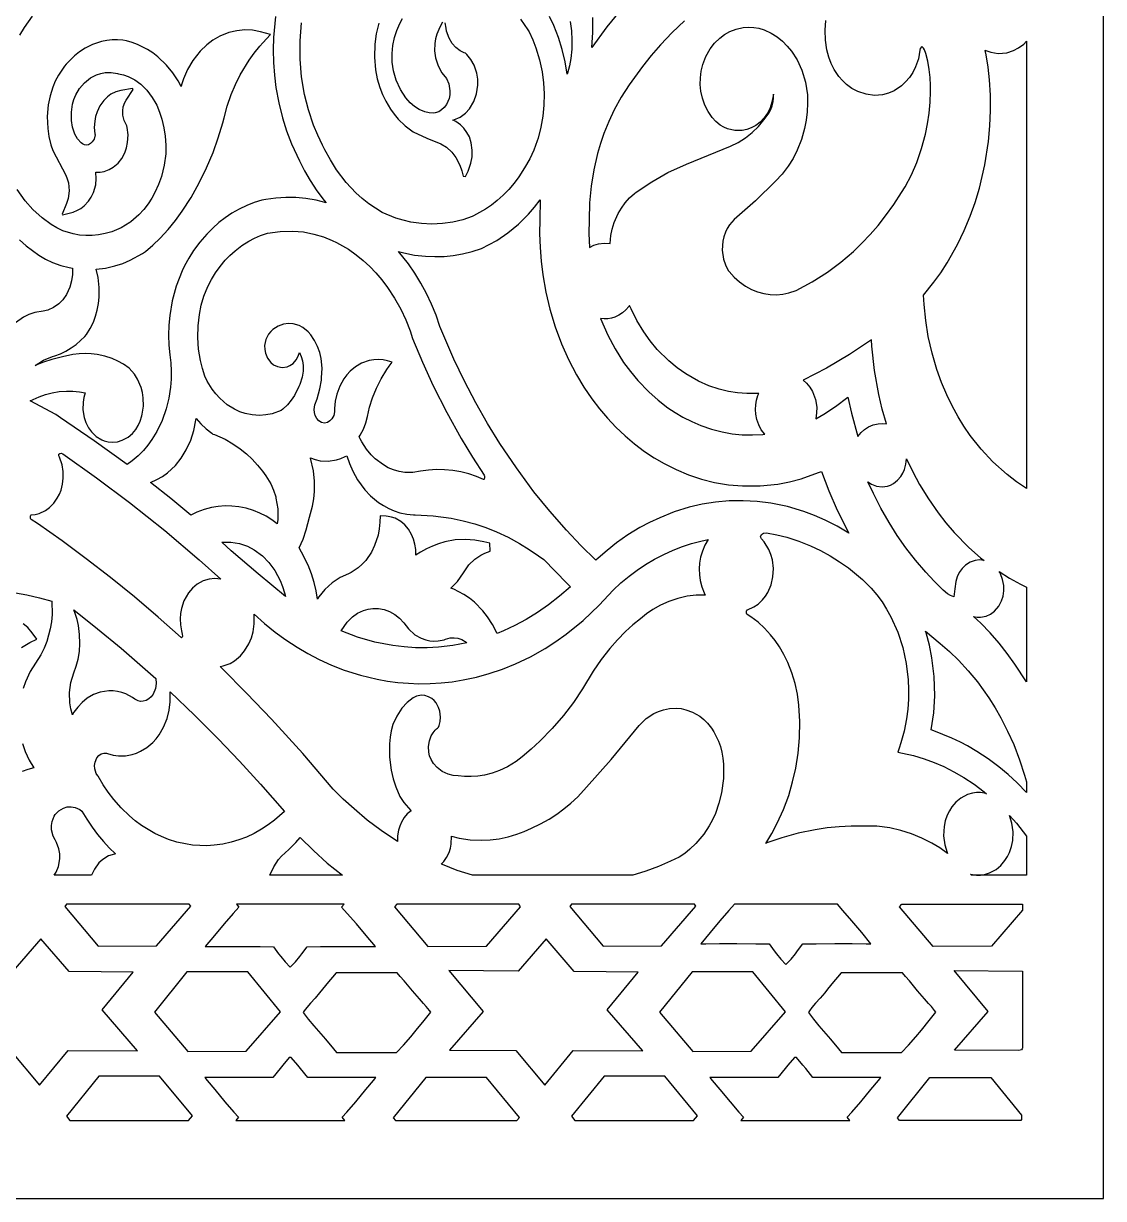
# Model space of a CAD drawing. Extents: x -629 to 1, y 0 to 2050.
# Drawn here: x -344 to 1.4, y 0 to 376 of the extents above; entities that cross this region are included whole.
import ezdxf

# ---------------------------------------------------------------- set-up
doc = ezdxf.new("R2010")
doc.units = 0
doc.layers.add('Default_Layer', color=1, linetype='CONTINUOUS')

msp = doc.modelspace()

# ---------------------------------------------------------------- linework, layer by layer
at = {"layer": 'Default_Layer'}
for points in [[(-628.58, 0), (1.42, 0), (1.42, 2050), (-628.58, 2050), (-628.58, 0)], [(-23.19, 370.27), (-23.19, 227.23), (-26.37, 229.33), (-29.4, 231.62), (-33.92, 235.67), (-37.7, 239.72), (-41.2, 244.18), (-43.2, 247.09), (-45.04, 250.08), (-46.97, 253.59), (-48.71, 257.17), (-50.38, 261.15), (-51.84, 265.21), (-53.39, 270.49), (-54.6, 275.84), (-55.42, 280.95), (-55.94, 286.1), (-56.11, 289.02), (-52.79, 293.16), (-50.61, 296.22), (-48.58, 299.36), (-45.25, 305.29), (-43.11, 309.74), (-41.23, 314.29), (-39.64, 318.74), (-38.28, 323.26), (-36.54, 330.71), (-35.38, 338.26), (-34.93, 343.18), (-34.71, 348.1), (-34.73, 353.04), (-34.99, 357.96), (-35.41, 361.96), (-36.13, 365.92), (-36.47, 367.37), (-36.49, 367.45), (-34.66, 366.78), (-32.22, 366.41), (-30.85, 366.44), (-29.5, 366.64), (-27.34, 367.34), (-25.75, 368.17), (-24.1, 369.4), (-23.19, 370.27)], [(-80.02, 212.89), (-83.74, 215.11), (-87.61, 217.09), (-90.95, 218.56), (-94.37, 219.84), (-99.58, 221.39), (-104.92, 222.5), (-109.34, 223.05), (-113.79, 223.29), (-118.24, 223.21), (-122.68, 222.81), (-126.92, 222.13), (-131.11, 221.16), (-135.88, 219.68), (-140.51, 217.85), (-143.72, 216.33), (-146.84, 214.66), (-150.67, 212.31), (-154.33, 209.75), (-157.32, 207.38), (-160.18, 204.89), (-160.88, 204.24), (-165.71, 208.98), (-170.36, 213.88), (-175.67, 219.92), (-180.71, 226.15), (-186.34, 233.75), (-191.6, 241.58), (-195.57, 248.03), (-199.31, 254.61), (-202.93, 261.52), (-206.29, 268.53), (-210.79, 278.99), (-212.04, 282.62), (-213.48, 286.18), (-215.09, 289.6), (-216.88, 292.94), (-218.79, 296.07), (-220.88, 299.1), (-224, 303), (-222.36, 302.57), (-218.92, 301.89), (-215.43, 301.49), (-212.45, 301.38), (-209.47, 301.47), (-206.51, 301.78), (-203.58, 302.29), (-200.51, 303.05), (-197.5, 304.03), (-195, 305.22), (-192.59, 306.58), (-189.03, 308.98), (-185.64, 311.78), (-182.41, 315), (-180.49, 317.22), (-178.71, 319.54), (-178.87, 313.19), (-178.92, 308.77), (-178.77, 304.34), (-178.43, 299.93), (-177.88, 295.53), (-176.91, 290.01), (-175.62, 284.54), (-173.93, 278.94), (-171.88, 273.43), (-169.66, 268.44), (-167.12, 263.58), (-164.75, 259.65), (-162.16, 255.83), (-159.77, 252.71), (-157.22, 249.69), (-154.48, 246.78), (-151.56, 244.01), (-148.55, 241.45), (-145.39, 239.07), (-142.3, 237.02), (-139.09, 235.14), (-135.27, 233.23), (-131.3, 231.58), (-127.17, 230.2), (-122.93, 229.14), (-118.51, 228.39), (-114.03, 227.99), (-108.37, 228.01), (-102.76, 228.6), (-98.98, 229.32), (-95.27, 230.29), (-89.71, 232.26), (-88.75, 232.66), (-86.4, 226.4), (-83.72, 220.25), (-80.02, 212.89)], [(-243.84, 305.92), (-240.05, 303.73), (-237.61, 302), (-235.3, 300.12), (-233.24, 298.21), (-231.3, 296.2), (-229.36, 293.91), (-227.55, 291.53), (-225.31, 288.12), (-223.33, 284.56), (-221.71, 281.13), (-220.32, 277.62), (-219.51, 275.22), (-216.33, 267.59), (-212.9, 260.06), (-208.62, 251.55), (-203.99, 243.21), (-200.4, 237.25), (-196.61, 231.4), (-196.5, 231.15), (-196.49, 230.51), (-196.59, 230.25), (-196.69, 230.12), (-196.76, 230.07), (-196.78, 230.06), (-196.8, 230.06), (-199.11, 231.04), (-201.49, 231.85), (-204.08, 232.52), (-206.71, 232.98), (-209.29, 233.21), (-211.87, 233.24), (-214.45, 233.07), (-217.01, 232.69), (-219.48, 232.31), (-221.98, 232.34), (-223.83, 232.63), (-225.61, 233.15), (-227.29, 233.85), (-228.88, 234.72), (-231.45, 236.65), (-232.75, 237.93), (-234.26, 239.75), (-235.79, 242.12), (-236.3, 243.07), (-236.63, 243.75), (-236.28, 244.3), (-235.27, 246.18), (-234.5, 248.17), (-233.97, 250.22), (-233.28, 253.21), (-232.36, 256.16), (-231.12, 259.28), (-229.61, 262.3), (-227.77, 265.29), (-227.02, 266.33), (-226.08, 267.59), (-227.59, 268.03), (-228.97, 268.32), (-230.39, 268.45), (-231.92, 268.4), (-233.42, 268.14), (-235.91, 267.25), (-237.81, 266.12), (-239.46, 264.73), (-240.53, 263.57), (-241.47, 262.3), (-242.8, 259.93), (-243.75, 257.35), (-244.24, 255.1), (-244.47, 252.81), (-244.48, 251.7), (-244.76, 250.59), (-245.35, 249.47), (-245.97, 248.8), (-246.71, 248.34), (-247.68, 248.12), (-248.68, 248.32), (-249.5, 248.83), (-250.14, 249.54), (-250.66, 250.52), (-250.93, 251.47), (-251.02, 252.44), (-250.83, 253.95), (-250.04, 255.89), (-249.14, 259.09), (-248.7, 261.85), (-248.63, 262.63), (-248.45, 265.7), (-248.77, 268.76), (-249.24, 270.71), (-249.93, 272.6), (-250.88, 274.49), (-251.13, 274.91), (-252.1, 276.39), (-252.93, 277.32), (-254.6, 278.66), (-255.82, 279.29), (-257.67, 279.83), (-259.24, 279.93), (-260.81, 279.72), (-262.5, 279.13), (-264.24, 278.03), (-264.88, 277.47), (-265.62, 276.57), (-266.47, 274.87), (-266.84, 272.93), (-266.81, 271.69), (-266.58, 270.46), (-265.9, 268.84), (-264.9, 267.53), (-264.03, 266.8), (-262.74, 266.17), (-261.2, 265.91), (-259.66, 266.15), (-258.74, 266.54), (-257.76, 267.21), (-256.75, 268.34), (-256.18, 269.33), (-255.78, 270.38), (-255.69, 270.74), (-255.12, 269.37), (-254.75, 267.99), (-254.54, 266.58), (-254.52, 264.69), (-254.79, 262.81), (-255.6, 260.45), (-255.91, 259.85), (-257.31, 256.93), (-258.33, 255.41), (-259.51, 253.99), (-260.99, 252.6), (-261.59, 252.14), (-264.48, 251.11), (-266.46, 250.72), (-268.48, 250.57), (-270.78, 250.72), (-273.03, 251.18), (-274.78, 251.77), (-276.45, 252.54), (-278.81, 254), (-281.22, 256.1), (-282.49, 257.5), (-283.63, 259.01), (-285.18, 261.57), (-285.92, 263.09), (-286.74, 265.59), (-287.37, 268.13), (-287.98, 271.78), (-288.23, 275.47), (-288.14, 279.2), (-287.7, 282.91), (-287.1, 285.83), (-286.26, 288.7), (-285.05, 291.83), (-283.87, 294.05), (-282.54, 296.2), (-281.07, 298.25), (-279.45, 300.2), (-277.93, 301.79), (-276.29, 303.27), (-274.17, 304.91), (-271.9, 306.35), (-270.06, 307.31), (-268.15, 308.12), (-265.95, 308.85), (-261.91, 309.46), (-257.82, 309.57), (-254.41, 309.27), (-251.06, 308.61), (-248.07, 307.72), (-245.2, 306.57), (-243.84, 305.92)], [(-106.92, 244.55), (-106.93, 244.56), (-108.01, 245.99), (-108.85, 247.57), (-109.44, 249.25), (-109.78, 251), (-109.88, 252.5), (-109.8, 254), (-109.54, 255.48), (-109.11, 256.92), (-108.82, 257.63), (-109.6, 257.58), (-112.59, 257.56), (-115.57, 257.78), (-118.53, 258.24), (-121.44, 258.94), (-124.81, 260.07), (-128.07, 261.51), (-132.16, 263.84), (-134.97, 265.82), (-137.61, 268.02), (-141.28, 271.71), (-143.53, 274.44), (-145.58, 277.31), (-147.77, 280.93), (-149.68, 284.7), (-150.15, 285.76), (-150.42, 285.39), (-151.33, 284.32), (-152.38, 283.39), (-153.57, 282.61), (-154.86, 282.02), (-155.97, 281.69), (-157.11, 281.52), (-158.27, 281.49), (-159.42, 281.62), (-157.1, 276.3), (-154.73, 271.83), (-152.03, 267.55), (-149.84, 264.57), (-147.48, 261.72), (-144.02, 258.11), (-141.03, 255.46), (-137.86, 253.03), (-135.52, 251.47), (-133.1, 250.05), (-130.26, 248.6), (-127.32, 247.34), (-123.97, 246.18), (-120.53, 245.3), (-117.32, 244.73), (-114.08, 244.4), (-110.82, 244.32), (-107.57, 244.49), (-106.92, 244.55)], [(-72.81, 274.76), (-79.84, 270.04), (-87.13, 265.72), (-94.61, 261.86), (-93.54, 260.92), (-92.46, 259.64), (-91.59, 258.21), (-90.65, 255.71), (-90.27, 253.21), (-90.31, 251.36), (-90.62, 249.52), (-87.97, 251.01), (-84.31, 253.45), (-80.32, 256.38), (-79.13, 251.28), (-77.12, 243.8), (-76.08, 245.08), (-74.96, 246.09), (-73.7, 246.92), (-72.24, 247.56), (-70.68, 247.93), (-69.34, 248.02), (-68, 247.9), (-69.34, 252.55), (-70.46, 257.26), (-71.84, 264.94), (-72.68, 272.69), (-72.81, 274.76)], [(-263.21, 224.12), (-262.66, 220.7), (-262.65, 217.24), (-262.79, 215.86), (-264.54, 217.15), (-266.39, 218.3), (-268.36, 219.3), (-270.41, 220.15), (-272.74, 220.86), (-275.13, 221.35), (-277.3, 221.58), (-279.48, 221.61), (-281.66, 221.45), (-283.81, 221.09), (-286.21, 220.45), (-288.53, 219.59), (-290.47, 218.66), (-296.88, 223.94), (-303.39, 229.12), (-303.36, 229.13), (-301.28, 230.03), (-299.53, 231.03), (-297.9, 232.2), (-295.38, 234.56), (-293.53, 236.87), (-291.89, 239.53), (-290.48, 242.64), (-289.48, 245.78), (-288.86, 249.01), (-288.79, 249.56), (-287.24, 247.88), (-285.55, 246.31), (-283.78, 244.9), (-283.37, 244.6), (-282.88, 244.43), (-279.5, 242.95), (-277, 241.52), (-274.64, 239.89), (-272.67, 238.28), (-270.83, 236.55), (-269.12, 234.7), (-267.54, 232.75), (-266.42, 231.21), (-264.9, 228.73), (-263.98, 226.64), (-263.3, 224.48), (-263.21, 224.12)], [(-331.43, 238.23), (-320.64, 230.62), (-310.09, 222.73), (-298.8, 213.72), (-287.82, 204.4), (-280.88, 198.19), (-282.75, 198.38), (-284.62, 198.19), (-286.47, 197.62), (-288.38, 196.57), (-289.91, 195.29), (-291.18, 193.79), (-291.99, 192.54), (-292.65, 191.21), (-293.43, 188.84), (-293.75, 187.16), (-293.87, 185.45), (-293.78, 183.52), (-293.46, 181.6), (-293.17, 180.56), (-293.15, 179.91), (-293.25, 179.65), (-293.37, 179.49), (-293.43, 179.44), (-293.45, 179.44), (-293.52, 179.49), (-300.94, 186.06), (-308.51, 192.48), (-316.13, 198.66), (-323.9, 204.67), (-331.64, 210.4), (-339.53, 215.96), (-341.46, 217.28), (-341.57, 217.39), (-341.69, 217.61), (-341.75, 218), (-341.69, 218.4), (-341.57, 218.63), (-341.47, 218.73), (-341.43, 218.75), (-341.41, 218.76), (-340.18, 218.9), (-338.98, 219.21), (-336.95, 220.14), (-335.64, 221.09), (-334.25, 222.49), (-333.15, 224.05), (-332.48, 225.34), (-331.95, 226.68), (-331.46, 228.59), (-331.22, 230.53), (-331.26, 232.67), (-331.61, 234.79), (-332.45, 237.26), (-332.63, 237.64), (-332.71, 237.86), (-332.65, 238.19), (-332.37, 238.4), (-331.94, 238.44), (-331.43, 238.23)], [(-169.08, 195.74), (-172.5, 192.74), (-176.11, 189.92), (-179.61, 187.49), (-183.26, 185.26), (-186.82, 183.35), (-190.5, 181.64), (-192.53, 180.8), (-193.97, 183.69), (-195.54, 186.15), (-197.04, 188.09), (-199.75, 190.84), (-201.37, 192.14), (-203.1, 193.3), (-206.35, 194.93), (-207.34, 195.3), (-205.21, 197.46), (-203.21, 200.24), (-202.86, 200.83), (-201.49, 202.73), (-199.6, 204.59), (-197.66, 205.9), (-196.44, 206.47), (-194.77, 207.13), (-194.87, 209.7), (-196.72, 210.16), (-199.62, 210.7), (-202.57, 210.91), (-205.9, 210.73), (-209.17, 210.13), (-211.21, 209.53), (-213.18, 208.78), (-215.12, 207.87), (-216.98, 206.82), (-218.36, 205.91), (-218.45, 205.84), (-218.5, 207.62), (-218.77, 209.38), (-219.21, 210.95), (-219.85, 212.47), (-220.85, 214.14), (-222.01, 215.51), (-223.34, 216.64), (-225.14, 217.64), (-226.24, 218.02), (-227.38, 218.25), (-228, 218.31), (-229.86, 218.4), (-229.97, 216.37), (-230.19, 214.28), (-230.59, 212.21), (-231.68, 208.92), (-232.72, 206.81), (-234.5, 204.2), (-235.65, 202.94), (-236.93, 201.79), (-239.22, 200.26), (-240.02, 199.86), (-242.67, 198.7), (-245.3, 196.97), (-247.6, 194.86), (-249.48, 192.53), (-249.98, 191.78), (-250.41, 194.45), (-251.01, 197.08), (-251.87, 199.92), (-252.94, 202.7), (-255.01, 206.79), (-255.85, 208.15), (-254.57, 211.02), (-253.51, 213.97), (-252.45, 218), (-251.54, 221.48), (-251.16, 223.85), (-250.95, 226.23), (-250.94, 229.52), (-251.26, 232.8), (-252.15, 236.9), (-252.17, 236.95), (-250.68, 236.42), (-249.12, 236.06), (-246.49, 235.92), (-243.89, 236.32), (-242.48, 236.78), (-241.14, 237.39), (-240.6, 237.69), (-239.74, 235.16), (-238.66, 232.71), (-237.13, 229.97), (-234.8, 226.81), (-232.95, 224.85), (-230.39, 222.73), (-228.82, 221.71), (-227.17, 220.81), (-225.41, 220.05), (-223.57, 219.45), (-221.41, 218.97), (-219.21, 218.74), (-218.68, 218.73), (-212.92, 218.47), (-207.2, 217.7), (-203.39, 216.89), (-199.63, 215.85), (-196.13, 214.67), (-192.71, 213.3), (-188.98, 211.57), (-185.37, 209.62), (-182.25, 207.72), (-179.24, 205.68), (-177.6, 204.47), (-170.23, 196.86), (-169.08, 195.74)], [(-46.48, 192.5), (-47.55, 192.95), (-48.42, 193.48), (-49.83, 194.67), (-52.7, 197.49), (-55.44, 200.43), (-58.7, 204.24), (-61.75, 208.19), (-64.53, 212.18), (-67.13, 216.26), (-69.76, 220.86), (-72.16, 225.56), (-73.89, 229.31), (-72.72, 228.52), (-71.12, 227.89), (-69.37, 227.68), (-67.64, 227.92), (-66.65, 228.27), (-65.73, 228.76), (-64.42, 229.8), (-63.36, 231.06), (-62.72, 232.14), (-62.22, 233.28), (-61.78, 234.97), (-61.61, 236.7), (-59.59, 232.52), (-57.37, 228.43), (-54.57, 223.85), (-51.48, 219.44), (-48.98, 216.23), (-46.31, 213.14), (-41.63, 208.36), (-37.87, 205.05), (-36.77, 204.16), (-38.2, 204.32), (-39.64, 204.17), (-41.23, 203.62), (-42.68, 202.7), (-43.82, 201.58), (-44.69, 200.34), (-45.36, 198.94), (-45.8, 197.47), (-46.14, 195.08), (-46.48, 192.5)], [(-124.96, 210.85), (-126.04, 209.05), (-126.86, 207.15), (-127.43, 205.18), (-127.75, 203.32), (-127.88, 201.45), (-127.82, 199.58), (-127.55, 197.71), (-127.05, 195.74), (-126.31, 193.83), (-125.93, 193.06), (-128.82, 193.04), (-131.69, 192.71), (-134.71, 192.03), (-137.63, 191.04), (-140.25, 189.85), (-142.73, 188.42), (-144.73, 187.03), (-146.61, 185.51), (-149.05, 183.51), (-151.39, 181.39), (-154.01, 178.74), (-156.48, 175.96), (-159.25, 172.44), (-161.8, 168.77), (-165.17, 163.05), (-168.11, 158.74), (-171.28, 154.58), (-174.91, 150.35), (-178.82, 146.33), (-181.6, 143.76), (-184.51, 141.31), (-186.45, 139.79), (-189.13, 138.17), (-191.74, 136.94), (-194.1, 136.1), (-196.54, 135.5), (-198.64, 135.17), (-200.76, 135.02), (-202.88, 135.05), (-205, 135.26), (-206.6, 135.38), (-208.15, 135.78), (-210.02, 136.67), (-211.71, 137.95), (-212.87, 139.17), (-213.64, 140.49), (-214.07, 141.65), (-214.34, 142.85), (-214.42, 144.65), (-214.15, 146.42), (-213.58, 148.01), (-212.98, 149.04), (-212.34, 149.83), (-211.83, 150.32), (-211.61, 150.5), (-211.24, 150.79), (-211.04, 151.34), (-210.71, 152.65), (-210.6, 153.99), (-210.82, 155.89), (-211.21, 157.12), (-212.01, 158.55), (-212.64, 159.3), (-213.37, 159.94), (-214.39, 160.54), (-215.65, 160.94), (-216.72, 161.01), (-217.79, 160.87), (-218.27, 160.72), (-218.48, 160.64), (-219.32, 160.16), (-221.22, 158.73), (-223, 156.85), (-224.62, 154.39), (-225.82, 151.64), (-226.39, 149.66), (-226.74, 147.64), (-226.88, 145.48), (-226.9, 141.24), (-226.39, 137.03), (-225.77, 134.33), (-224.93, 131.69), (-223.6, 128.58), (-222.29, 126.76), (-220.09, 124.15), (-220.02, 124.07), (-221.23, 123.07), (-222.21, 121.94), (-223.12, 120.45), (-223.66, 119.19), (-224.04, 117.88), (-224.32, 116.08), (-224.33, 114.25), (-229.59, 117.77), (-234.03, 121.11), (-238.26, 124.65), (-241.68, 127.77), (-244.95, 131.02), (-254.61, 142.35), (-264.63, 153.42), (-272.49, 161.63), (-280.55, 169.67), (-281.08, 170.18), (-280.06, 170.4), (-277.87, 171.22), (-276.51, 172.02), (-274.56, 173.65), (-273.26, 175.19), (-271.86, 177.51), (-271.09, 179.36), (-270.55, 181.28), (-270.18, 183.87), (-270.18, 186.47), (-270.22, 186.96), (-266.93, 184.02), (-263.49, 181.23), (-260.05, 178.72), (-256.48, 176.38), (-253.01, 174.34), (-249.42, 172.47), (-245.49, 170.67), (-241.45, 169.09), (-236.19, 167.42), (-230.81, 166.14), (-227.51, 165.56), (-224.2, 165.13), (-220.86, 164.85), (-217.51, 164.72), (-213.95, 164.76), (-210.39, 164.97), (-206.86, 165.36), (-203.35, 165.91), (-199.14, 166.81), (-195, 167.94), (-190.77, 169.37), (-186.64, 171.03), (-181.79, 173.35), (-177.12, 175.98), (-173.69, 178.18), (-170.39, 180.54), (-164.97, 184.94), (-159.81, 189.83), (-155.41, 194.66), (-152.9, 196.96), (-150.26, 199.14), (-147.7, 201.05), (-145.03, 202.83), (-142.16, 204.54), (-139.18, 206.1), (-136.24, 207.43), (-133.22, 208.61), (-130.33, 209.55), (-127.38, 210.33), (-124.96, 210.85)], [(-106.36, 213.03), (-103.06, 212.41), (-99.81, 211.59), (-95.96, 210.35), (-92.23, 208.85), (-89.03, 207.33), (-85.95, 205.63), (-82.98, 203.77), (-80.13, 201.77), (-75.61, 198.09), (-72.86, 195.3), (-71.06, 193.15), (-69.41, 190.9), (-67.93, 188.57), (-66.59, 186.16), (-64.39, 181.24), (-62.79, 176.35), (-61.65, 171.22), (-61.03, 166.01), (-60.89, 162.87), (-60.94, 159.73), (-61.16, 156.59), (-61.56, 153.47), (-62.33, 149.59), (-63.39, 145.78), (-63.94, 144.15), (-64.4, 142.85), (-62.85, 142.54), (-59.37, 141.72), (-55.96, 140.7), (-52.78, 139.53), (-49.68, 138.19), (-46.4, 136.54), (-43.24, 134.71), (-39.93, 132.53), (-36.78, 130.17), (-35.97, 129.52), (-36.08, 129.55), (-37.94, 129.87), (-39.23, 129.87), (-40.51, 129.69), (-42.1, 129.22), (-44.2, 128.1), (-45.76, 126.81), (-47.05, 125.28), (-47.87, 124), (-48.53, 122.65), (-49.17, 120.85), (-49.56, 118.99), (-49.72, 116.06), (-49.33, 113.14), (-48.52, 110.68), (-48.42, 110.44), (-50.88, 112.16), (-53.46, 113.72), (-56.67, 115.35), (-60.01, 116.72), (-63.4, 117.79), (-66.87, 118.56), (-71.09, 119.09), (-75.34, 119.17), (-79.22, 119.15), (-83.09, 118.95), (-86.94, 118.57), (-90.77, 118), (-96.17, 116.88), (-101.47, 115.42), (-106.54, 113.66), (-106.57, 113.64), (-104.63, 116.81), (-102.89, 120.08), (-100.9, 124.48), (-99.25, 128.99), (-97.99, 133.31), (-97.01, 137.7), (-96.26, 142.54), (-95.83, 147.41), (-95.74, 152.66), (-96.02, 157.91), (-96.48, 161.36), (-97.21, 164.78), (-98.24, 168.22), (-99.57, 171.56), (-100.81, 174.08), (-102.23, 176.51), (-103.59, 178.5), (-105.08, 180.41), (-106.97, 182.46), (-109.03, 184.37), (-111.37, 186.16), (-112.49, 186.89), (-112.61, 187.01), (-112.75, 187.33), (-112.75, 187.93), (-112.61, 188.24), (-112.5, 188.36), (-112.46, 188.38), (-110.36, 189.3), (-109.05, 190.2), (-107.63, 191.54), (-106.71, 192.7), (-105.94, 193.95), (-104.89, 196.38), (-104.31, 198.89), (-104.15, 201.63), (-104.47, 204.34), (-104.93, 206.06), (-105.61, 207.72), (-107.08, 210.11), (-107.95, 211.12), (-108.22, 211.76), (-107.98, 212.44), (-107.34, 212.94), (-106.36, 213.03)], [(-260.15, 192.58), (-268.94, 199.83), (-277.52, 207.27), (-280.55, 210), (-277.67, 210.06), (-274.84, 209.6), (-272.35, 208.74), (-270.14, 207.59), (-267.53, 205.65), (-265.45, 203.53), (-263.54, 200.92), (-261.84, 197.74), (-261.08, 195.82), (-260.47, 193.85), (-260.15, 192.58)], [(-31.97, 200.65), (-28.61, 198.52), (-25.12, 196.58), (-23.19, 195.62), (-23.19, 165.32), (-26.88, 171.02), (-29.36, 174.42), (-31.99, 177.71), (-34.83, 180.96), (-37.83, 184.08), (-40.1, 186.24), (-39.01, 186.02), (-37.91, 185.98), (-36.08, 186.33), (-34.71, 186.96), (-33.43, 187.9), (-32.07, 189.5), (-31.17, 191.2), (-30.69, 192.73), (-30.44, 194.43), (-30.46, 196.14), (-30.83, 198.1), (-31.55, 199.91), (-31.78, 200.33), (-31.97, 200.65)], [(-327.87, 188.34), (-320.25, 182.3), (-312.77, 176.11), (-301.69, 166.38), (-301.57, 164.77), (-301.79, 163.16), (-302.51, 161.41), (-303.17, 160.5), (-303.9, 159.84), (-304.7, 159.37), (-305.72, 159.09), (-306.49, 159.08), (-307.25, 159.24), (-308.31, 159.77), (-309.12, 160.33), (-311.23, 161.45), (-312.52, 161.92), (-313.87, 162.24), (-315.27, 162.42), (-316.69, 162.44), (-319.39, 162.02), (-321.53, 161.24), (-323.56, 160.07), (-325.24, 158.72), (-326.6, 157.27), (-327.83, 155.6), (-328.3, 154.83), (-328.34, 154.76), (-328.83, 156.68), (-329.13, 158.63), (-329.21, 161.86), (-328.79, 165.07), (-327.82, 168.25), (-327.07, 170.36), (-326.51, 172.53), (-326.09, 175.06), (-325.91, 177.62), (-326, 180.5), (-326.39, 183.35), (-326.84, 185.3), (-327.44, 187.21), (-327.87, 188.34)], [(-202.14, 177.84), (-202.17, 177.83), (-206.67, 176.97), (-211.23, 176.43), (-214.9, 176.24), (-218.57, 176.25), (-222.24, 176.48), (-225.88, 176.92), (-231.56, 178.02), (-237.11, 179.61), (-242.32, 181.6), (-241.46, 183.04), (-240.44, 184.4), (-238.7, 186.13), (-237.12, 187.25), (-235.18, 188.19), (-233.75, 188.61), (-232.26, 188.83), (-230.42, 188.81), (-228.62, 188.47), (-226.89, 187.83), (-225.23, 186.88), (-223.72, 185.68), (-222.37, 184.24), (-220.85, 182.23), (-218.79, 180.4), (-216.76, 179.25), (-215.3, 178.73), (-214.01, 178.46), (-212.7, 178.35), (-211.39, 178.4), (-210.1, 178.62), (-209.42, 178.81), (-209.01, 178.98), (-207.48, 179.37), (-206.27, 179.43), (-205.08, 179.27), (-203.76, 178.82), (-202.37, 178.02), (-202.14, 177.84)], [(-55.49, 181.55), (-50.76, 177.57), (-47.79, 174.99), (-44.98, 172.26), (-41.83, 168.86), (-38.91, 165.29), (-35.24, 160.17), (-33.25, 157.01), (-31.4, 153.78), (-29.23, 149.54), (-27.29, 145.22), (-25.42, 140.4), (-23.81, 135.5), (-23.19, 133.33), (-23.19, 129.9), (-26.23, 133), (-29.08, 135.63), (-32.07, 138.12), (-35.5, 140.68), (-39.09, 143.06), (-42.09, 144.82), (-44.31, 146), (-47.03, 147.32), (-52.85, 149.65), (-53.66, 149.93), (-52.87, 155.38), (-52.54, 160.86), (-52.71, 166.98), (-53.45, 173.05), (-54.26, 177.07), (-55.33, 181.04), (-55.49, 181.55)], [(-260.53, 123.84), (-263.71, 121.02), (-265.72, 119.52), (-267.83, 118.14), (-270.18, 116.82), (-272.63, 115.66), (-275.05, 114.73), (-277.54, 113.98), (-280.24, 113.39), (-282.99, 113.02), (-285.28, 112.89), (-287.58, 112.91), (-289.87, 113.1), (-292.14, 113.44), (-294.88, 114.06), (-297.55, 114.9), (-299.81, 115.79), (-301.99, 116.83), (-304.14, 118.04), (-306.21, 119.37), (-308.21, 120.85), (-310.11, 122.44), (-312.71, 124.96), (-315.1, 127.66), (-316.87, 129.98), (-318.49, 132.4), (-320.08, 135.1), (-320.21, 135.26), (-320.7, 136.04), (-321.14, 137.46), (-321.2, 138.57), (-321.04, 139.66), (-320.48, 140.98), (-319.91, 141.71), (-319.14, 142.27), (-318.29, 142.54), (-317.38, 142.47), (-317.05, 142.36), (-315.32, 141.88), (-313.54, 141.63), (-311.36, 141.67), (-309.23, 142.05), (-307.85, 142.5), (-306.52, 143.09), (-304.56, 144.29), (-302.65, 145.91), (-301.55, 147.11), (-300.56, 148.41), (-299.15, 150.83), (-298.02, 153.64), (-297.37, 156.23), (-297.04, 158.87), (-297.07, 162.13), (-289.31, 154.71), (-281.75, 147.13), (-274.85, 139.9), (-268.12, 132.54), (-260.53, 123.84)], [(-123.17, 149.37), (-121.67, 146.37), (-121.05, 144.61), (-120.59, 142.82), (-120.27, 140.93), (-120.11, 139.03), (-120.14, 134.39), (-120.75, 129.77), (-121.57, 126.45), (-122.71, 123.21), (-123.62, 121.18), (-124.67, 119.21), (-126.4, 116.54), (-128.9, 113.55), (-130.83, 111.73), (-132.51, 110.42), (-134.31, 109.25), (-137.03, 107.89), (-140.94, 106.23), (-144.94, 104.74), (-148, 103.73), (-149.07, 103.41), (-200.42, 103.41), (-205.26, 104.99), (-209.99, 106.82), (-210.36, 106.97), (-209.58, 107.79), (-208.66, 109.07), (-207.84, 110.73), (-207.41, 112.05), (-207.14, 113.41), (-207.05, 115.9), (-204.61, 115.3), (-201.12, 114.79), (-197.6, 114.63), (-194.69, 114.77), (-191.81, 115.13), (-188.98, 115.73), (-186.21, 116.54), (-183.82, 117.44), (-181.5, 118.49), (-178.6, 119.84), (-175.82, 121.39), (-173.42, 122.95), (-171.13, 124.64), (-168.87, 126.54), (-166.73, 128.55), (-163.86, 131.66), (-156.07, 140.48), (-148.57, 149.5), (-147.05, 151.4), (-144.78, 153.57), (-142.38, 155.17), (-140.9, 155.86), (-139.34, 156.39), (-137.33, 156.79), (-135.27, 156.88), (-133.69, 156.74), (-132.14, 156.41), (-130.04, 155.66), (-127.69, 154.29), (-126.4, 153.27), (-125.24, 152.13), (-123.89, 150.45), (-123.17, 149.37)], [(-327.46, 125.14), (-325.95, 124.45), (-325.32, 123.99), (-323.74, 121.34), (-322.02, 118.77), (-320.28, 116.44), (-318.4, 114.21), (-316.51, 112.19), (-314.5, 110.27), (-315.65, 110.01), (-316.75, 109.6), (-318.56, 108.52), (-319.84, 107.36), (-321.3, 105.38), (-322.13, 103.66), (-322.23, 103.41), (-334.14, 103.41), (-333.51, 104.45), (-332.77, 106.24), (-332.34, 108.65), (-332.36, 110.27), (-332.62, 111.87), (-333.36, 113.91), (-333.8, 114.72), (-334.47, 115.94), (-334.99, 117.92), (-335.03, 119.31), (-334.82, 120.68), (-334.16, 122.37), (-333.87, 122.85), (-332.69, 124.03), (-331.21, 124.92), (-329.97, 125.29), (-328.71, 125.36), (-327.46, 125.14)], [(-28.62, 122.56), (-26.42, 120.06), (-23.19, 115.96), (-23.19, 103.41), (-40.78, 103.41), (-41.15, 103.82), (-41.07, 103.8), (-39.21, 103.49), (-37.92, 103.5), (-36.64, 103.68), (-35.06, 104.16), (-32.95, 105.29), (-31.4, 106.59), (-30.11, 108.12), (-29.3, 109.4), (-28.64, 110.76), (-28, 112.6), (-27.61, 114.5), (-27.47, 117.33), (-27.85, 120.14), (-28.62, 122.56)], [(-241.98, 103.41), (-265.19, 103.41), (-263.95, 106.16), (-262.4, 108.45), (-261.42, 109.52), (-259.11, 111.66), (-256.92, 113.91), (-255.52, 115.48), (-251.27, 111.32), (-246.82, 107.34), (-241.98, 103.41)], [(-330.2, 94.13), (-330.77, 93.44), (-320.11, 80.78), (-301.41, 80.89), (-290.45, 93.53), (-290.94, 94.13), (-330.2, 94.13)], [(-258.66, 74.03), (-257.01, 75.7), (-255.62, 77.4), (-254.9, 78.33), (-253.23, 80.52), (-248.96, 80.59), (-242.98, 80.63), (-237.41, 80.62), (-232.99, 80.61), (-231.44, 80.61), (-234.37, 84.19), (-237.51, 87.94), (-240.4, 91.24), (-242.22, 93.26), (-241.44, 94.13), (-275.83, 94.13), (-275.06, 93.26), (-276.88, 91.24), (-279.76, 87.94), (-282.9, 84.19), (-285.83, 80.61), (-284.29, 80.61), (-279.87, 80.62), (-274.29, 80.63), (-268.32, 80.59), (-264.04, 80.52), (-262.38, 78.33), (-261.66, 77.4), (-260.29, 75.72), (-258.66, 74.03)], [(-224.61, 94.13), (-225.29, 93.29), (-214.63, 80.63), (-195.94, 80.74), (-184.97, 93.38), (-185.59, 94.13), (-224.61, 94.13)], [(-168.68, 94.13), (-169.24, 93.44), (-158.58, 80.78), (-139.88, 80.89), (-128.92, 93.53), (-129.41, 94.13), (-168.68, 94.13)], [(-100.13, 74.9), (-98.51, 76.61), (-97.11, 78.33), (-96.39, 79.26), (-94.73, 81.45), (-90.45, 81.52), (-84.48, 81.56), (-78.9, 81.55), (-74.48, 81.54), (-72.94, 81.54), (-75.87, 85.12), (-79.01, 88.87), (-81.89, 92.17), (-83.66, 94.13), (-116.6, 94.13), (-118.37, 92.17), (-121.26, 88.87), (-124.4, 85.12), (-127.33, 81.54), (-125.78, 81.54), (-121.36, 81.55), (-115.79, 81.56), (-109.81, 81.52), (-105.54, 81.45), (-103.87, 79.26), (-103.15, 78.33), (-101.76, 76.61), (-100.13, 74.9)], [(-24.45, 92.23), (-34.41, 80.74), (-53.1, 80.63), (-63.77, 93.29), (-63.08, 94.13), (-24.45, 94.13), (-24.45, 92.23)], [(-329.67, 47.31), (-307.46, 47.23), (-318.83, 60.4), (-308.88, 72.43), (-329.35, 72.59), (-338.38, 83.05), (-347.34, 72.73), (-369.41, 72.91), (-358.51, 59.86), (-369.29, 47.45), (-348.09, 47.38), (-338.81, 36.26), (-329.67, 47.31)], [(-168.14, 47.31), (-145.94, 47.23), (-157.31, 60.4), (-147.35, 72.43), (-167.83, 72.59), (-176.85, 83.05), (-185.81, 72.73), (-207.89, 72.91), (-196.99, 59.86), (-207.76, 47.45), (-186.56, 47.38), (-177.28, 36.26), (-168.14, 47.31)], [(-272.26, 72.5), (-291.68, 72.51), (-302.11, 59.67), (-291.45, 47.01), (-272.75, 47.12), (-261.79, 59.76), (-272.26, 72.5)], [(-224.69, 46.77), (-222.44, 49.1), (-220.06, 51.78), (-218.36, 53.81), (-215.83, 56.94), (-213.74, 59.6), (-214.11, 60.14), (-215.16, 61.44), (-216.02, 62.42), (-217.37, 63.91), (-218.08, 64.73), (-219.54, 66.49), (-222.2, 69.62), (-223.48, 71.06), (-224.42, 72.21), (-227.54, 72.21), (-240.71, 72.21), (-243.97, 72.22), (-245.15, 70.85), (-246.42, 69.33), (-248.37, 66.97), (-249.26, 65.82), (-250.73, 64.12), (-252.16, 62.54), (-253.38, 61.11), (-254.17, 60.03), (-254.49, 59.5), (-252.87, 57.36), (-251.14, 55.24), (-249.67, 53.54), (-247.42, 50.96), (-244.82, 47.88), (-243.91, 46.73), (-240.59, 46.74), (-235.01, 46.72), (-231.65, 46.71), (-227.18, 46.73), (-224.69, 46.77)], [(-110.73, 72.5), (-130.15, 72.51), (-140.58, 59.67), (-129.92, 47.01), (-111.22, 47.12), (-100.26, 59.76), (-110.73, 72.5)], [(-63.17, 46.77), (-60.91, 49.1), (-58.54, 51.78), (-56.83, 53.81), (-54.3, 56.94), (-52.21, 59.6), (-52.58, 60.14), (-53.63, 61.44), (-54.49, 62.42), (-55.84, 63.91), (-56.55, 64.73), (-58.01, 66.49), (-60.67, 69.62), (-61.95, 71.06), (-62.89, 72.21), (-66.01, 72.21), (-79.18, 72.21), (-82.44, 72.22), (-83.62, 70.85), (-84.89, 69.33), (-86.84, 66.97), (-87.73, 65.82), (-89.21, 64.12), (-90.64, 62.54), (-91.85, 61.11), (-92.64, 60.03), (-92.96, 59.5), (-91.35, 57.36), (-89.61, 55.24), (-88.15, 53.54), (-85.89, 50.96), (-83.29, 47.88), (-82.38, 46.73), (-79.06, 46.74), (-73.48, 46.72), (-70.12, 46.71), (-65.65, 46.73), (-63.17, 46.77)], [(-25.65, 47.38), (-46.23, 47.45), (-35.46, 59.86), (-46.36, 72.91), (-24.45, 72.74), (-24.45, 48.16), (-24.55, 47.85), (-24.81, 47.6), (-25.19, 47.44), (-25.65, 47.38)], [(-241.23, 25), (-242.05, 25.98), (-240.57, 27.65), (-237.73, 30.98), (-234.52, 34.86), (-232.05, 37.81), (-231.29, 38.68), (-234.59, 38.7), (-240.81, 38.68), (-245.66, 38.68), (-248.86, 38.71), (-253.05, 38.77), (-255.34, 41.57), (-256.25, 42.67), (-258.31, 45.11), (-258.96, 45.11), (-261.02, 42.67), (-261.93, 41.57), (-264.22, 38.77), (-268.42, 38.71), (-271.61, 38.68), (-276.46, 38.68), (-282.68, 38.7), (-285.98, 38.68), (-285.23, 37.81), (-282.76, 34.86), (-279.54, 30.98), (-276.7, 27.65), (-275.22, 25.98), (-276.04, 25), (-241.23, 25)], [(-79.7, 25), (-80.53, 25.98), (-79.04, 27.65), (-76.21, 30.98), (-72.99, 34.86), (-70.52, 37.81), (-69.76, 38.68), (-73.06, 38.7), (-79.29, 38.68), (-84.13, 38.68), (-87.33, 38.71), (-91.52, 38.77), (-93.81, 41.57), (-94.72, 42.67), (-96.78, 45.11), (-97.43, 45.11), (-99.5, 42.67), (-100.41, 41.57), (-102.7, 38.77), (-106.89, 38.71), (-110.09, 38.68), (-114.93, 38.68), (-121.15, 38.7), (-124.46, 38.68), (-123.7, 37.81), (-121.23, 34.86), (-118.01, 30.98), (-115.18, 27.65), (-113.69, 25.98), (-114.52, 25), (-79.7, 25)], [(-291.19, 25), (-289.94, 26.44), (-300.42, 39.18), (-319.83, 39.19), (-330.26, 26.35), (-329.13, 25), (-291.19, 25)], [(-186.2, 25), (-185.39, 25.93), (-195.87, 38.67), (-215.28, 38.67), (-225.71, 25.83), (-225.01, 25), (-186.2, 25)], [(-129.66, 25), (-128.41, 26.44), (-138.89, 39.18), (-158.3, 39.19), (-168.73, 26.35), (-167.6, 25), (-129.66, 25)], [(-24.76, 25.25), (-24.99, 25), (-63.8, 25), (-64.5, 25.83), (-54.07, 38.67), (-34.66, 38.67), (-24.76, 26.63), (-24.76, 25.25)]]:
    msp.add_lwpolyline(points, close=True, dxfattribs=at)
for points in [[(-153.47, 379.75), (-157.43, 374.89), (-162.22, 368.34), (-161.91, 373.12), (-161.88, 377.9)], [(-263.41, 378.19), (-264.03, 371.54), (-264.13, 367.5), (-264.03, 363.47), (-263.73, 359.45), (-263.23, 355.45), (-262.34, 350.6), (-261.15, 345.82), (-259.82, 341.61), (-258.24, 337.48), (-255.67, 332.01), (-254.07, 328.83), (-252.29, 325.72), (-250.15, 322.46), (-247.79, 319.34), (-247.19, 318.6), (-250.41, 319.42), (-253.69, 319.99), (-256.87, 320.28), (-260.07, 320.33), (-263.25, 320.12), (-266.41, 319.66), (-267.73, 319.4), (-270.14, 318.66), (-272.49, 317.76), (-274.95, 316.58), (-277.3, 315.24), (-279.42, 313.81), (-281.44, 312.25), (-283.45, 310.48), (-285.33, 308.59), (-287.55, 306.02), (-289.55, 303.31), (-291.1, 300.89), (-292.5, 298.39), (-293.27, 296.84), (-295.16, 291.89), (-296.4, 287.27), (-297.19, 282.57), (-297.46, 279.42), (-297.55, 276.26), (-297.44, 273.1), (-297.14, 269.94), (-296.84, 267.36), (-296.71, 264.76), (-296.74, 262.17), (-296.94, 259.57), (-297.48, 256.1), (-298.32, 252.67), (-299.65, 248.92), (-301.35, 245.39), (-302.92, 242.83), (-304.2, 241.06), (-305.62, 239.37), (-307.34, 237.61), (-309.22, 236), (-310.84, 234.83), (-321.38, 242.49), (-332.16, 249.85), (-333.67, 250.85), (-341.85, 255.21), (-338.97, 256.55), (-336.93, 257.27), (-334.82, 257.81), (-332.54, 258.19), (-330.24, 258.36), (-328.13, 258.33), (-326.04, 258.12), (-324.26, 257.8), (-324.68, 256.33), (-324.92, 254.84), (-324.96, 252.33), (-324.54, 249.86), (-324.02, 248.32), (-323.16, 246.62), (-322.21, 245.3), (-320.68, 243.82), (-318.87, 242.71), (-318.19, 242.45), (-316.85, 242.12), (-315.47, 242.01), (-313.89, 242.17), (-312.39, 242.62), (-310.53, 243.64), (-309.15, 244.81), (-308.08, 246.1), (-307.28, 247.38), (-306.66, 248.74), (-306.14, 250.4), (-306.01, 250.96), (-305.63, 253.56), (-305.67, 256.2), (-305.91, 257.87), (-306.33, 259.52), (-307.45, 262.18), (-308.42, 263.73), (-310.15, 265.66), (-311.96, 267.01), (-313.76, 267.96), (-315.63, 268.76), (-317.98, 269.52), (-320.41, 270.05), (-322.33, 270.28), (-324.27, 270.35), (-326.2, 270.27), (-328.13, 270.02), (-331.52, 269.36), (-334.85, 268.47), (-337.55, 267.58), (-340.19, 266.54), (-337.52, 268.25), (-334.65, 269.42), (-333.91, 269.62), (-332.14, 270.31), (-330.45, 271.14), (-328.75, 272.16), (-327.15, 273.31), (-324.37, 275.84), (-323.81, 276.45), (-322.61, 278.37), (-321.62, 280.39), (-320.9, 282.31), (-320.35, 284.27), (-319.95, 286.34), (-319.73, 288.43), (-319.71, 291.55), (-320.08, 294.66), (-320.72, 297.33), (-317.69, 297.72), (-314.71, 298.41), (-312.22, 299.23), (-309.81, 300.25), (-305.85, 302.43), (-304.99, 303), (-302.56, 305.1), (-300.25, 307.33), (-297.73, 310.05), (-295.38, 312.9), (-293.17, 315.9), (-290.33, 320.35), (-287.76, 324.95), (-285.41, 329.78), (-283.35, 334.73), (-281.68, 339.43), (-280.24, 344.21), (-279.83, 345.76), (-278.82, 349.54), (-277.55, 353.26), (-276.21, 356.47), (-274.66, 359.6), (-271.82, 364.27), (-270.17, 366.53), (-268.39, 368.7), (-267.42, 369.77), (-264.93, 372.43), (-268.2, 373.32), (-270.68, 373.79), (-273.2, 373.92), (-275.78, 373.68), (-278.3, 373.09), (-281.16, 371.94), (-283.43, 370.62), (-285.31, 369.2), (-287.49, 367.11), (-289.83, 364.11), (-291.5, 361.22), (-292.76, 358.3), (-293.39, 356.38), (-293.55, 355.79), (-294.54, 357.61), (-296.18, 360.14), (-298.18, 362.63), (-301.01, 365.36), (-302.62, 366.6), (-304.32, 367.71), (-307.47, 369.28), (-309.23, 369.92), (-311.04, 370.41), (-312.2, 370.63), (-313.92, 370.75), (-315.64, 370.71), (-317.36, 370.52), (-319.05, 370.17), (-321.87, 369.23), (-324.2, 368.08), (-326, 366.93), (-327.67, 365.63), (-330.32, 362.96), (-330.86, 362.32), (-332.8, 359.4), (-333.78, 357.51), (-334.59, 355.56), (-335.45, 352.81), (-336.03, 350), (-336.37, 346.21), (-336.22, 342.41), (-335.82, 339.77), (-335.18, 337.16), (-334.56, 335.31), (-330.47, 327.47), (-329.96, 326.22), (-329.61, 324.94), (-329.37, 322.43), (-329.69, 319.93), (-330.19, 318.38), (-331.63, 314.95), (-331.44, 314.76), (-328.12, 315.65), (-326.67, 316.2), (-325.65, 316.77), (-324.52, 317.64), (-323.17, 319.09), (-322.29, 320.4), (-321.58, 321.86), (-320.86, 324.39), (-320.69, 326.35), (-320.84, 328.31), (-320.85, 328.36), (-319.46, 328.38), (-318.11, 328.62), (-316.53, 329.21), (-315.24, 329.98), (-313.72, 331.32), (-312.56, 332.8), (-311.59, 334.6), (-311.02, 336.23), (-310.65, 337.91), (-310.51, 340.31), (-310.77, 342.69), (-310.89, 343.25), (-311.17, 343.67), (-311.77, 344.89), (-312.19, 346.62), (-312.23, 347.99), (-312.04, 349.34), (-311.53, 350.75), (-311.11, 351.49), (-308.85, 354.85), (-309.09, 355.17), (-312.81, 354.57), (-314.44, 354.12), (-315.98, 353.35), (-317.11, 352.54), (-318.29, 351.38), (-319.56, 349.58), (-320.43, 347.75), (-320.9, 346.23), (-321.19, 344.68), (-321.31, 342.68), (-321.14, 340.68), (-321.08, 340.35), (-321.4, 339.01), (-321.95, 338.09), (-322.53, 337.54), (-323.22, 337.18), (-323.85, 337.08), (-324.49, 337.16), (-325.08, 337.44), (-325.49, 337.75), (-326.66, 339.08), (-327.56, 340.61), (-328.32, 342.81), (-328.6, 344.95), (-328.64, 347.56), (-328.27, 350.14), (-327.84, 351.66), (-327.25, 353.13), (-326.09, 355.15), (-324.42, 357.04), (-322.49, 358.55), (-320.56, 359.55), (-319.24, 359.98), (-317.86, 360.25), (-315.88, 360.29), (-313.93, 359.97), (-313.63, 359.89), (-312.01, 359.52), (-310.46, 358.97), (-308.39, 357.91), (-306.48, 356.54), (-304.56, 354.68), (-302.78, 352.34), (-301.65, 350.38), (-301.36, 349.8), (-300.47, 347.6), (-299.75, 345.34), (-299.09, 342.64), (-298.65, 339.89), (-298.42, 337.09), (-298.41, 334.29), (-298.94, 330.61), (-299.85, 327), (-300.77, 324.42), (-301.92, 321.91), (-302.95, 320.05), (-304.12, 318.25), (-305.51, 316.43), (-307.07, 314.73), (-309.6, 312.51), (-309.93, 312.25), (-312.71, 310.63), (-315.71, 309.36), (-317.84, 308.74), (-320.02, 308.33), (-322.03, 308.13), (-324.05, 308.12), (-326.06, 308.29), (-328.04, 308.64), (-331.33, 309.62), (-333.27, 310.59), (-335.13, 311.68), (-338, 313.75), (-341, 316.46), (-343.45, 319.22), (-346.03, 322.84)], [(-345.12, 372.22), (-343.62, 374.72), (-341.07, 378.29)], [(-185.02, 377.36), (-182.68, 373.93), (-182.29, 373.28), (-181.12, 370.76), (-180.11, 368.18), (-178.96, 364.4), (-178.14, 360.55), (-177.68, 357), (-177.48, 353.43), (-177.55, 349.86), (-177.89, 346.3), (-178.49, 342.78), (-179.37, 339.3), (-179.65, 338.38), (-180.77, 335.49), (-182.08, 332.66), (-183.69, 329.74), (-185.51, 326.93), (-187.07, 324.86), (-188.76, 322.88), (-190.53, 321.05), (-192.43, 319.33), (-194.28, 317.87), (-196.22, 316.53), (-200, 314.44), (-200.49, 314.21), (-203.51, 313.2), (-206.61, 312.46), (-209.97, 311.97), (-213.35, 311.8), (-216.73, 311.96), (-220.08, 312.44), (-222.51, 313), (-224.88, 313.72), (-229.24, 315.5), (-231.42, 316.84), (-233.5, 318.3), (-235.63, 320.01), (-237.64, 321.83), (-240.74, 325.14), (-243.82, 329.17), (-245.81, 332.3), (-247.57, 335.55), (-248.31, 337.08), (-249.84, 340.25), (-251.19, 343.48), (-252.83, 348.32), (-254.08, 353.26), (-255.03, 358.89), (-255.5, 364.58), (-255.5, 370.4), (-255.02, 376.2)], [(-230.35, 376.03), (-231.15, 372.71), (-231.64, 369.35), (-231.76, 365.24), (-231.38, 361.15), (-230.81, 358.3), (-229.99, 355.51), (-229.13, 353.26), (-228.09, 351.08), (-226.58, 348.56), (-225.4, 346.92), (-224.09, 345.36), (-221.92, 343.25), (-219.31, 341.3), (-214.93, 339.27), (-210.45, 337.42), (-208.69, 336.36), (-206.94, 334.76), (-205.7, 333.15), (-204.37, 330.6), (-203.76, 328.81), (-203.31, 327.12), (-202.56, 327.05), (-201.77, 328.69), (-200.86, 331.26), (-200.51, 333.33), (-200.47, 335.42), (-200.79, 337.79), (-201.38, 339.66), (-202.13, 341.15), (-203.1, 342.49), (-204.23, 343.6), (-205.73, 344.6), (-206.39, 344.91), (-206.71, 345.04), (-206.39, 345.13), (-204.36, 346.02), (-202.59, 347.33), (-201.33, 348.71), (-199.95, 350.99), (-199.06, 353.49), (-198.67, 356.24), (-198.71, 358.18), (-199.01, 360.09), (-199.88, 362.68), (-200.85, 364.43), (-202.14, 366.05), (-202.24, 366.15), (-202.6, 366.5), (-202.99, 366.63), (-204.3, 367.22), (-205.7, 368.26), (-206.85, 369.55), (-207.86, 371.27), (-208.65, 373.51), (-208.84, 374.5), (-209.09, 376.23)], [(-209.93, 376.36), (-210.82, 374.75), (-211.79, 372.51), (-212.18, 371.04), (-212.42, 369.55), (-212.48, 367.25), (-212.18, 364.98), (-211.38, 362.44), (-210.15, 360.18), (-208.65, 358.39), (-207.9, 356.62), (-207.58, 354.39), (-207.65, 353.19), (-207.88, 352.02), (-208.67, 350.11), (-209.38, 349.11), (-210.24, 348.31), (-211.17, 347.74), (-212.31, 347.38), (-212.93, 347.33), (-214.26, 347.4), (-215.56, 347.67), (-217.47, 348.42), (-218.97, 349.37), (-220.3, 350.54), (-221.64, 352.15), (-223.44, 354.84), (-224.79, 357.85), (-225.62, 360.84), (-226.02, 363.58), (-226.08, 366.34), (-225.8, 368.92), (-225.28, 371.45), (-224.57, 373.74), (-223.65, 375.96), (-222.8, 377.59)], [(-169.12, 376.58), (-168.72, 373.65), (-168.55, 370.69), (-168.63, 367.74), (-168.94, 364.8), (-169.38, 362.41), (-169.99, 360.06), (-170.08, 359.74), (-170.72, 363.72), (-171.65, 367.64), (-172.87, 371.53), (-174.39, 375.33), (-175.79, 378.24)], [(-132.58, 376.81), (-136.51, 373.08), (-140.25, 369.15), (-143.2, 365.75), (-146.02, 362.24), (-150.29, 356.33), (-152.8, 352.44), (-155.03, 348.38), (-156.79, 344.65), (-158.33, 340.83), (-159.43, 337.62), (-160.39, 334.36), (-161.61, 329.17), (-162.46, 323.91), (-162.97, 318.56), (-163.11, 313.18), (-163.17, 308.76), (-162.98, 304.33), (-161.56, 305.02), (-160.07, 305.49), (-158.22, 305.72), (-156.37, 305.61), (-156.09, 308.12), (-155.66, 310.21), (-155.04, 312.26), (-153.81, 315.13), (-152.76, 316.93), (-151.54, 318.62), (-150.15, 320.16), (-148.6, 321.53), (-148.01, 321.98), (-143.06, 325.32), (-137.86, 328.25), (-131.97, 330.94), (-117.84, 336.74), (-115.4, 337.92), (-113.11, 339.38), (-110.94, 341.1), (-108.96, 343.03), (-107.15, 345.16), (-105.54, 347.44), (-104.99, 348.48), (-104.57, 349.58), (-104.27, 350.86), (-104.14, 352.16), (-104.15, 353.32), (-104.59, 350.82), (-105.21, 348.99), (-106.08, 347.27), (-107.12, 345.76), (-108.38, 344.42), (-109.72, 343.38), (-111.2, 342.55), (-112.61, 342.02), (-114.08, 341.71), (-116.46, 341.69), (-118.78, 342.24), (-120.02, 342.78), (-121.18, 343.48), (-122.52, 344.57), (-123.71, 345.88), (-125.02, 347.77), (-126.06, 349.83), (-126.83, 352.04), (-127.32, 354.33), (-127.53, 356.47), (-127.5, 358.61), (-127.24, 360.74), (-126.74, 362.83), (-125.74, 365.43), (-124.35, 367.84), (-122.94, 369.64), (-121.31, 371.24), (-119.74, 372.42), (-118.03, 373.39), (-116, 374.19), (-113.86, 374.68), (-112.15, 374.82), (-110.44, 374.74), (-108.75, 374.46), (-107.11, 373.96), (-104.86, 372.91), (-102.97, 371.7), (-101.23, 370.28), (-99.72, 368.77), (-98.37, 367.12), (-96.59, 364.37), (-95.03, 361.03), (-93.88, 357.19), (-93.29, 353.17), (-93.24, 350.45), (-93.37, 347.73), (-93.7, 345.03), (-94.21, 342.36), (-95.2, 338.84), (-96.52, 335.44), (-97.86, 332.8), (-99.41, 330.28), (-101.35, 327.73), (-103.44, 325.49), (-109.87, 319.19), (-116.66, 313.29), (-118.19, 311.58), (-118.92, 310.42), (-119.51, 309.18), (-119.99, 307.75), (-120.31, 306.28), (-120.49, 303.42), (-120.08, 300.58), (-119.48, 298.76), (-118.57, 296.97), (-118.34, 296.62), (-116.72, 294.85), (-114.94, 293.27), (-113.11, 291.98), (-111.16, 290.9), (-109.24, 290.11), (-107.24, 289.55), (-105.22, 289.24), (-103.19, 289.17), (-101.16, 289.35), (-99.17, 289.77), (-96.88, 290.57), (-91.74, 293.27), (-86.85, 296.39), (-82.6, 299.56), (-78.57, 303.01), (-75.83, 305.65), (-73.21, 308.41), (-70.67, 311.34), (-68.26, 314.39), (-65.62, 318.06), (-63.16, 321.86), (-62.03, 323.76), (-60.02, 327.57), (-58.3, 331.51), (-56.75, 335.96), (-55.53, 340.52), (-54.85, 343.91), (-54.35, 347.33), (-54.03, 350.78), (-53.89, 354.23), (-53.89, 356.11), (-54.03, 358.72), (-54.32, 361.31), (-54.77, 363.88), (-55.37, 366.42), (-55.78, 367.59), (-56.13, 368.13), (-56.64, 368.63), (-56.64, 368.63), (-57.16, 367.96), (-57.29, 367.41), (-57.79, 364.71), (-58.68, 362.11), (-59.58, 360.33), (-60.67, 358.67), (-61.85, 357.26), (-63.2, 356), (-65.56, 354.44), (-67.34, 353.67), (-69.23, 353.18), (-71.78, 352.99), (-74.5, 353.33), (-77.1, 354.2), (-79.02, 355.21), (-80.77, 356.49), (-82.06, 357.7), (-83.22, 359.03), (-84.71, 361.26), (-85.68, 363.2), (-86.44, 365.22), (-87.03, 367.55), (-87.48, 370.67), (-87.58, 373.8), (-87.34, 376.93)], [(-345.27, 306.78), (-343.13, 304.87), (-341.13, 303.31), (-339.03, 301.87), (-336.89, 300.59), (-334.65, 299.45), (-332.03, 298.54), (-329.33, 297.86), (-328.3, 297.67), (-328.31, 295.62), (-328.58, 293.6), (-329.11, 291.65), (-330.22, 289.23), (-331.36, 287.59), (-332.69, 286.23), (-334.37, 285.05), (-336.21, 284.27), (-337.7, 283.98), (-340.36, 283.48), (-342.2, 282.83), (-343.94, 281.97), (-346.5, 280.16)], [(-346.48, 193.85), (-342.87, 193.18), (-338.86, 192.25), (-334.91, 191.12), (-334.91, 191.12), (-334.82, 186.82), (-335.02, 184.53), (-335.38, 182.26), (-336.47, 178.25), (-337.34, 176.05), (-338.4, 173.93), (-340.1, 171.27), (-341.81, 168.6), (-343.34, 165.37), (-344.1, 163.2)], [(-344.64, 176.34), (-341.93, 177.91), (-339.71, 178.93), (-341.16, 181.04), (-342.62, 182.75), (-344.02, 183.88)], [(-344.25, 145.57), (-343.4, 143.06), (-342.14, 140.28), (-340.65, 137.78), (-342.56, 137.31), (-344.39, 136.63)]]:
    msp.add_lwpolyline(points, dxfattribs=at)

doc.saveas('drawing.dxf')
